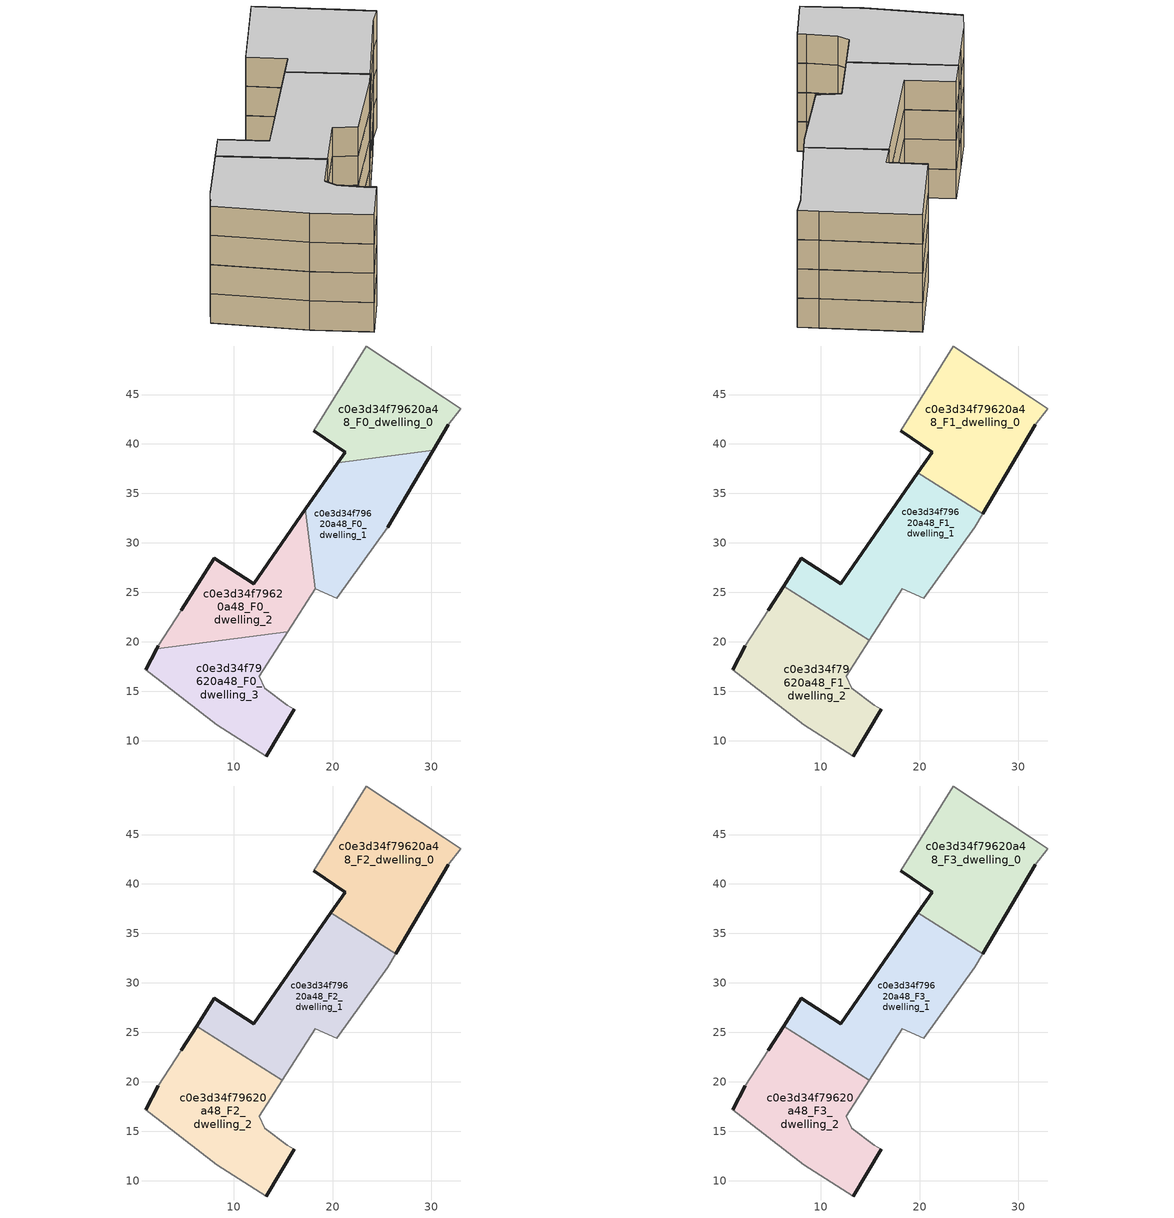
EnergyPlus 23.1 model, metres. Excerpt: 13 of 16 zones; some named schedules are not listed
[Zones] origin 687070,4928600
c0e3d34f79620a48_F0_dwelling_0
 floor ground (EU_floor_Construction): 30.18,39.36 31.7,41.94 32.97,43.59 31.29,44.66 23.39,49.91 18.09,41.35 21.26,39.17 20.54,38.12 z0
 wall outside (EU_wall_Construction): 31.7,41.94 30.18,39.36 / 20.54,38.12 21.26,39.17 18.09,41.35 z0:3
 wall adiabatic (EU_wall_Construction): 18.09,41.35 23.39,49.91 31.29,44.66 32.97,43.59 31.7,41.94 z0:3
 wall to c0e3d34f79620a48_F0_dwelling_1 (EU_wall_Construction): 30.18,39.36 20.54,38.12 z0:3
c0e3d34f79620a48_F0_dwelling_1
 floor ground (EU_floor_Construction): 25.6,31.6 30.18,39.36 20.54,38.12 17.25,33.39 18.28,25.37 20.41,24.39 z0
 wall outside (EU_wall_Construction): 30.18,39.36 25.6,31.6 / 17.25,33.39 20.54,38.12 z0:3
 wall adiabatic (EU_wall_Construction): 25.6,31.6 20.41,24.39 18.28,25.37 z0:3
 wall to c0e3d34f79620a48_F0_dwelling_2 (EU_wall_Construction): 18.28,25.37 17.25,33.39 z0:3
c0e3d34f79620a48_F0_dwelling_2
 floor ground (EU_floor_Construction): 15.45,20.99 18.26,25.37 18.28,25.37 17.25,33.39 12.03,25.89 8.03,28.43 4.69,23.19 2.37,19.58 2.23,19.3 z0
 wall outside (EU_wall_Construction): 2.23,19.3 2.37,19.58 / 4.69,23.19 8.03,28.43 12.03,25.89 17.25,33.39 z0:3
 wall adiabatic (EU_wall_Construction): 18.28,25.37 18.26,25.37 15.45,20.99 / 2.37,19.58 4.69,23.19 z0:3
 wall to c0e3d34f79620a48_F0_dwelling_3 (EU_wall_Construction): 15.45,20.99 2.23,19.3 z0:3
c0e3d34f79620a48_F0_dwelling_3
 floor ground (EU_floor_Construction): 13.28,8.45 16.15,13.18 15.43,13.56 13.14,15.31 12.57,16.49 15.45,20.99 2.23,19.3 1.1,17.17 8.3,11.6 z0
 wall outside (EU_wall_Construction): 16.15,13.18 13.28,8.45 / 1.1,17.17 2.23,19.3 z0:3
 wall adiabatic (EU_wall_Construction): 13.28,8.45 8.3,11.6 1.1,17.17 / 15.45,20.99 12.57,16.49 13.14,15.31 15.43,13.56 16.15,13.18 z0:3
c0e3d34f79620a48_F1_dwelling_0
 floor to c0e3d34f79620a48_F0_dwelling_0 (EU_floor_Construction): 30.18,39.36 31.7,41.94 32.97,43.59 31.29,44.66 23.39,49.91 18.09,41.35 21.26,39.17 20.54,38.12 z3
 floor to c0e3d34f79620a48_F0_dwelling_1 (EU_floor_Construction): 30.18,39.36 20.54,38.12 19.83,37.11 z3; 26.4,32.95 30.18,39.36 19.83,37.1 z3
 wall outside (EU_wall_Construction): 31.7,41.94 26.4,32.95 / 19.83,37.11 21.26,39.17 18.09,41.35 z3:6
 wall adiabatic (EU_wall_Construction): 18.09,41.35 23.39,49.91 31.29,44.66 32.97,43.59 31.7,41.94 z3:6
 wall to c0e3d34f79620a48_F1_dwelling_1 (EU_wall_Construction): 26.4,32.95 19.83,37.11 z3:6
c0e3d34f79620a48_F1_dwelling_1
 floor to c0e3d34f79620a48_F0_dwelling_1 (EU_floor_Construction): 20.41,24.39 25.6,31.6 26.4,32.95 19.83,37.1 17.25,33.39 18.28,25.37 z3
 floor to c0e3d34f79620a48_F0_dwelling_2 (EU_floor_Construction): 15.45,20.99 18.26,25.37 18.28,25.37 17.25,33.39 12.03,25.89 8.03,28.43 6.25,25.62 13.89,20.79 z3
 floor to c0e3d34f79620a48_F0_dwelling_3 (EU_floor_Construction): 14.91,20.15 15.45,20.99 13.89,20.79 z3
 wall outside (EU_wall_Construction): 6.25,25.62 8.03,28.43 12.03,25.89 19.83,37.11 z3:6
 wall adiabatic (EU_wall_Construction): 26.4,32.95 25.6,31.6 20.41,24.39 18.26,25.37 14.91,20.14 z3:6
 wall to c0e3d34f79620a48_F1_dwelling_2 (EU_wall_Construction): 14.91,20.14 6.25,25.62 z3:6
c0e3d34f79620a48_F1_dwelling_2
 floor to c0e3d34f79620a48_F0_dwelling_2 (EU_floor_Construction): 13.89,20.79 6.25,25.62 4.69,23.19 2.37,19.58 2.23,19.3 z3
 floor to c0e3d34f79620a48_F0_dwelling_3 (EU_floor_Construction): 13.28,8.45 16.15,13.18 15.43,13.56 13.14,15.31 12.57,16.49 14.91,20.14 13.89,20.79 2.23,19.3 1.1,17.17 8.3,11.6 z3
 wall outside (EU_wall_Construction): 16.15,13.18 13.28,8.45 / 1.1,17.17 2.37,19.58 / 4.69,23.19 6.25,25.62 z3:6
 wall adiabatic (EU_wall_Construction): 13.28,8.45 8.3,11.6 1.1,17.17 / 2.37,19.58 4.69,23.19 / 14.91,20.14 12.57,16.49 13.14,15.31 15.43,13.56 16.15,13.18 z3:6
c0e3d34f79620a48_F2_dwelling_0
 floor to c0e3d34f79620a48_F1_dwelling_0 (EU_floor_Construction): 26.4,32.95 31.7,41.94 32.97,43.59 31.29,44.66 23.39,49.91 18.09,41.35 21.26,39.17 19.83,37.11 z6
 wall outside (EU_wall_Construction): 31.7,41.94 26.4,32.95 / 19.83,37.11 21.26,39.17 18.09,41.35 z6:9
 wall adiabatic (EU_wall_Construction): 18.09,41.35 23.39,49.91 31.29,44.66 32.97,43.59 31.7,41.94 z6:9
 wall to c0e3d34f79620a48_F2_dwelling_1 (EU_wall_Construction): 26.4,32.95 19.83,37.11 z6:9
c0e3d34f79620a48_F2_dwelling_1
 floor to c0e3d34f79620a48_F1_dwelling_1 (EU_floor_Construction): 20.41,24.39 25.6,31.6 26.4,32.95 19.83,37.11 12.03,25.89 8.03,28.43 6.25,25.62 14.91,20.14 18.26,25.37 z6
 wall outside (EU_wall_Construction): 6.25,25.62 8.03,28.43 12.03,25.89 19.83,37.11 z6:9
 wall adiabatic (EU_wall_Construction): 26.4,32.95 25.6,31.6 20.41,24.39 18.26,25.37 14.91,20.14 z6:9
 wall to c0e3d34f79620a48_F2_dwelling_2 (EU_wall_Construction): 14.91,20.14 6.25,25.62 z6:9
c0e3d34f79620a48_F2_dwelling_2
 floor to c0e3d34f79620a48_F1_dwelling_2 (EU_floor_Construction): 13.28,8.45 16.15,13.18 15.43,13.56 13.14,15.31 12.57,16.49 14.91,20.14 6.25,25.62 4.69,23.19 2.37,19.58 1.1,17.17 8.3,11.6 z6
 wall outside (EU_wall_Construction): 16.15,13.18 13.28,8.45 / 1.1,17.17 2.37,19.58 / 4.69,23.19 6.25,25.62 z6:9
 wall adiabatic (EU_wall_Construction): 13.28,8.45 8.3,11.6 1.1,17.17 / 2.37,19.58 4.69,23.19 / 14.91,20.14 12.57,16.49 13.14,15.31 15.43,13.56 16.15,13.18 z6:9
c0e3d34f79620a48_F3_dwelling_0
 floor to c0e3d34f79620a48_F2_dwelling_0 (EU_floor_Construction): 26.4,32.95 31.7,41.94 32.97,43.59 31.29,44.66 23.39,49.91 18.09,41.35 21.26,39.17 19.83,37.11 z9
 wall outside (EU_wall_Construction): 31.7,41.94 26.4,32.95 / 19.83,37.11 21.26,39.17 18.09,41.35 z9:12
 wall adiabatic (EU_wall_Construction): 18.09,41.35 23.39,49.91 31.29,44.66 32.97,43.59 31.7,41.94 z9:12
 wall to c0e3d34f79620a48_F3_dwelling_1 (EU_wall_Construction): 26.4,32.95 19.83,37.11 z9:12
 ceiling to c0e3d34f79620a48_F4_dwelling_0 (EU_floor_Construction): 31.29,44.66 32.97,43.59 31.7,41.94 26.4,32.95 19.83,37.11 21.26,39.17 18.09,41.35 23.39,49.91 z12
c0e3d34f79620a48_F3_dwelling_1
 floor to c0e3d34f79620a48_F2_dwelling_1 (EU_floor_Construction): 20.41,24.39 25.6,31.6 26.4,32.95 19.83,37.11 12.03,25.89 8.03,28.43 6.25,25.62 14.91,20.14 18.26,25.37 z9
 wall outside (EU_wall_Construction): 6.25,25.62 8.03,28.43 12.03,25.89 19.83,37.11 z9:12
 wall adiabatic (EU_wall_Construction): 26.4,32.95 25.6,31.6 20.41,24.39 18.26,25.37 14.91,20.14 z9:12
 wall to c0e3d34f79620a48_F3_dwelling_2 (EU_wall_Construction): 14.91,20.14 6.25,25.62 z9:12
 ceiling to c0e3d34f79620a48_F4_dwelling_1 (EU_floor_Construction): 26.4,32.95 25.6,31.6 20.41,24.39 18.26,25.37 14.91,20.14 6.25,25.62 8.03,28.43 12.03,25.89 19.83,37.11 z12
c0e3d34f79620a48_F3_dwelling_2
 floor to c0e3d34f79620a48_F2_dwelling_2 (EU_floor_Construction): 13.28,8.45 16.15,13.18 15.43,13.56 13.14,15.31 12.57,16.49 14.91,20.14 6.25,25.62 4.69,23.19 2.37,19.58 1.1,17.17 8.3,11.6 z9
 wall outside (EU_wall_Construction): 16.15,13.18 13.28,8.45 / 1.1,17.17 2.37,19.58 / 4.69,23.19 6.25,25.62 z9:12
 wall adiabatic (EU_wall_Construction): 13.28,8.45 8.3,11.6 1.1,17.17 / 2.37,19.58 4.69,23.19 / 14.91,20.14 12.57,16.49 13.14,15.31 15.43,13.56 16.15,13.18 z9:12
 ceiling to c0e3d34f79620a48_F4_dwelling_2 (EU_floor_Construction): 14.91,20.14 12.57,16.49 13.14,15.31 15.43,13.56 16.15,13.18 13.28,8.45 8.3,11.6 1.1,17.17 2.37,19.58 4.69,23.19 6.25,25.62 z12
[Building]
EU S2 Campaign: North Axis=0; Terrain=City; Solar Distribution=FullExterior
[Site:Location]
Bologna: Latitude=44.5; Longitude=11.25; Time Zone=1; Elevation=37
[SizingPeriod:WeatherFileDays]
AnnualSizingPeriod: Begin Month=1; Begin Day of Month=1; End Month=12; End Day of Month=31; Day of Week for Start Day=Monday; Use Weather File Daylight Saving Period=No; Use Weather File Rain and Snow Indicators=No
[MATERIAL]
EU_InternalMass_Material: Roughness=MediumRough; Thickness=0.1; Conductivity=1; Density=1800; Specific Heat=900; Thermal Absorptance=0.9; Solar Absorptance=0.7; Visible Absorptance=0.7
[MATERIAL:NOMASS] Roughness=MediumRough; Thermal Absorptance=0.9; Solar Absorptance=0.7; Visible Absorptance=0.7
Name | Thermal Resistance
EU_wall_NoMass | 0.905828
EU_floor_NoMass | 0.67114
[CONSTRUCTION]
EU_wall_Construction: EU_wall_NoMass
EU_floor_Construction: EU_floor_NoMass
EU_InternalMass_Construction: EU_InternalMass_Material
[ZONE] Type=1; Multiplier=1; Ceiling Height=autocalculate; Floor Area=autocalculate; Part of Total Floor Area=Yes
Name | Volume
c0e3d34f79620a48_F0_dwelling_0 | 300.462
c0e3d34f79620a48_F1_dwelling_0 | 400.608
c0e3d34f79620a48_F2_dwelling_0; c0e3d34f79620a48_F3_dwelling_0; c0e3d34f79620a48_F1_dwelling_1 | 400.622
c0e3d34f79620a48_F0_dwelling_1 | 300.468
c0e3d34f79620a48_F2_dwelling_1; c0e3d34f79620a48_F3_dwelling_1 | 400.633
c0e3d34f79620a48_F0_dwelling_2 | 300.48
c0e3d34f79620a48_F1_dwelling_2 | 400.644
c0e3d34f79620a48_F2_dwelling_2; c0e3d34f79620a48_F3_dwelling_2 | 400.647
c0e3d34f79620a48_F0_dwelling_3 | 300.47
[INTERNALMASS] Construction=EU_InternalMass_Construction
Name | Zone or ZoneList | Surface Area
c0e3d34f79620a48_F0_dwelling_0_EU_InternalMass | c0e3d34f79620a48_F0_dwelling_0 | 100.154
c0e3d34f79620a48_F0_dwelling_1_EU_InternalMass | c0e3d34f79620a48_F0_dwelling_1 | 100.156
c0e3d34f79620a48_F0_dwelling_2_EU_InternalMass | c0e3d34f79620a48_F0_dwelling_2 | 100.161
c0e3d34f79620a48_F0_dwelling_3_EU_InternalMass | c0e3d34f79620a48_F0_dwelling_3 | 100.157
c0e3d34f79620a48_F1_dwelling_0_EU_InternalMass | c0e3d34f79620a48_F1_dwelling_0 | 133.541
c0e3d34f79620a48_F1_dwelling_1_EU_InternalMass | c0e3d34f79620a48_F1_dwelling_1 | 133.544
c0e3d34f79620a48_F1_dwelling_2_EU_InternalMass | c0e3d34f79620a48_F1_dwelling_2 | 133.549
c0e3d34f79620a48_F2_dwelling_0_EU_InternalMass | c0e3d34f79620a48_F2_dwelling_0 | 133.541
c0e3d34f79620a48_F2_dwelling_1_EU_InternalMass | c0e3d34f79620a48_F2_dwelling_1 | 133.544
c0e3d34f79620a48_F2_dwelling_2_EU_InternalMass | c0e3d34f79620a48_F2_dwelling_2 | 133.549
c0e3d34f79620a48_F3_dwelling_0_EU_InternalMass | c0e3d34f79620a48_F3_dwelling_0 | 133.541
c0e3d34f79620a48_F3_dwelling_1_EU_InternalMass | c0e3d34f79620a48_F3_dwelling_1 | 133.544
c0e3d34f79620a48_F3_dwelling_2_EU_InternalMass | c0e3d34f79620a48_F3_dwelling_2 | 133.549
[OTHEREQUIPMENT] Fuel Type=Electricity; Design Level Calculation Method=Watts/Area; Power per Zone Floor Area=1; Fraction Latent=0; Fraction Radiant=0; Fraction Lost=0; Carbon Dioxide Generation Rate=0; EndUse Subcategory=EU_Step8_InternalGains
Name | Zone or ZoneList or Space or SpaceList | Schedule
EU_Step8_InternalGain_c0e3d34f79620a48_F0_dwelling_0_f000 | c0e3d34f79620a48_F0_dwelling_0 | EU_Step8_GainSchedule_c0e3d34f79620a48_F0_dwelling_0_f000
EU_Step8_InternalGain_c0e3d34f79620a48_F0_dwelling_1_f000 | c0e3d34f79620a48_F0_dwelling_1 | EU_Step8_GainSchedule_c0e3d34f79620a48_F0_dwelling_1_f000
EU_Step8_InternalGain_c0e3d34f79620a48_F0_dwelling_2_f000 | c0e3d34f79620a48_F0_dwelling_2 | EU_Step8_GainSchedule_c0e3d34f79620a48_F0_dwelling_2_f000
EU_Step8_InternalGain_c0e3d34f79620a48_F0_dwelling_3_f000 | c0e3d34f79620a48_F0_dwelling_3 | EU_Step8_GainSchedule_c0e3d34f79620a48_F0_dwelling_3_f000
EU_Step8_InternalGain_c0e3d34f79620a48_F1_dwelling_0_f000 | c0e3d34f79620a48_F1_dwelling_0 | EU_Step8_GainSchedule_c0e3d34f79620a48_F1_dwelling_0_f000
EU_Step8_InternalGain_c0e3d34f79620a48_F1_dwelling_1_f000 | c0e3d34f79620a48_F1_dwelling_1 | EU_Step8_GainSchedule_c0e3d34f79620a48_F1_dwelling_1_f000
EU_Step8_InternalGain_c0e3d34f79620a48_F1_dwelling_2_f000 | c0e3d34f79620a48_F1_dwelling_2 | EU_Step8_GainSchedule_c0e3d34f79620a48_F1_dwelling_2_f000
EU_Step8_InternalGain_c0e3d34f79620a48_F2_dwelling_0_f000 | c0e3d34f79620a48_F2_dwelling_0 | EU_Step8_GainSchedule_c0e3d34f79620a48_F2_dwelling_0_f000
EU_Step8_InternalGain_c0e3d34f79620a48_F2_dwelling_1_f000 | c0e3d34f79620a48_F2_dwelling_1 | EU_Step8_GainSchedule_c0e3d34f79620a48_F2_dwelling_1_f000
EU_Step8_InternalGain_c0e3d34f79620a48_F2_dwelling_2_f000 | c0e3d34f79620a48_F2_dwelling_2 | EU_Step8_GainSchedule_c0e3d34f79620a48_F2_dwelling_2_f000
EU_Step8_InternalGain_c0e3d34f79620a48_F3_dwelling_0_f000 | c0e3d34f79620a48_F3_dwelling_0 | EU_Step8_GainSchedule_c0e3d34f79620a48_F3_dwelling_0_f000
EU_Step8_InternalGain_c0e3d34f79620a48_F3_dwelling_1_f000 | c0e3d34f79620a48_F3_dwelling_1 | EU_Step8_GainSchedule_c0e3d34f79620a48_F3_dwelling_1_f000
EU_Step8_InternalGain_c0e3d34f79620a48_F3_dwelling_2_f000 | c0e3d34f79620a48_F3_dwelling_2 | EU_Step8_GainSchedule_c0e3d34f79620a48_F3_dwelling_2_f000
[ZONEVENTILATION:DESIGNFLOWRATE] Schedule=EU_AlwaysOn; Design Flow Rate Calculation Method=AirChanges/Hour; Air Changes per Hour=0.73129; Ventilation Type=Natural; Fan Pressure Rise=0; Fan Total Efficiency=1; Constant Term Coefficient=1; Temperature Term Coefficient=0; Velocity Term Coefficient=0; Velocity Squared Term Coefficient=0; Minimum Indoor Temperature=-100; Maximum Indoor Temperature=100; Delta Temperature=-100; Minimum Outdoor Temperature=-100; Maximum Outdoor Temperature=100; Maximum Wind Speed=40
Name | Zone or ZoneList or Space or SpaceList
EU_ConstantAir_c0e3d34f79620a48_F0_dwelling_0 | c0e3d34f79620a48_F0_dwelling_0
EU_ConstantAir_c0e3d34f79620a48_F0_dwelling_1 | c0e3d34f79620a48_F0_dwelling_1
EU_ConstantAir_c0e3d34f79620a48_F0_dwelling_2 | c0e3d34f79620a48_F0_dwelling_2
EU_ConstantAir_c0e3d34f79620a48_F0_dwelling_3 | c0e3d34f79620a48_F0_dwelling_3
EU_ConstantAir_c0e3d34f79620a48_F1_dwelling_0 | c0e3d34f79620a48_F1_dwelling_0
EU_ConstantAir_c0e3d34f79620a48_F1_dwelling_1 | c0e3d34f79620a48_F1_dwelling_1
EU_ConstantAir_c0e3d34f79620a48_F1_dwelling_2 | c0e3d34f79620a48_F1_dwelling_2
EU_ConstantAir_c0e3d34f79620a48_F2_dwelling_0 | c0e3d34f79620a48_F2_dwelling_0
EU_ConstantAir_c0e3d34f79620a48_F2_dwelling_1 | c0e3d34f79620a48_F2_dwelling_1
EU_ConstantAir_c0e3d34f79620a48_F2_dwelling_2 | c0e3d34f79620a48_F2_dwelling_2
EU_ConstantAir_c0e3d34f79620a48_F3_dwelling_0 | c0e3d34f79620a48_F3_dwelling_0
EU_ConstantAir_c0e3d34f79620a48_F3_dwelling_1 | c0e3d34f79620a48_F3_dwelling_1
EU_ConstantAir_c0e3d34f79620a48_F3_dwelling_2 | c0e3d34f79620a48_F3_dwelling_2
[HVACTEMPLATE:THERMOSTAT] Constant Heating Setpoint=20; Constant Cooling Setpoint=50
EU_HeatOnly_c0e3d34f79620a48_F0_dwelling_0; EU_HeatOnly_c0e3d34f79620a48_F0_dwelling_1; EU_HeatOnly_c0e3d34f79620a48_F0_dwelling_2; EU_HeatOnly_c0e3d34f79620a48_F0_dwelling_3; EU_HeatOnly_c0e3d34f79620a48_F1_dwelling_0; EU_HeatOnly_c0e3d34f79620a48_F1_dwelling_1; EU_HeatOnly_c0e3d34f79620a48_F1_dwelling_2; EU_HeatOnly_c0e3d34f79620a48_F2_dwelling_0; EU_HeatOnly_c0e3d34f79620a48_F2_dwelling_1; EU_HeatOnly_c0e3d34f79620a48_F2_dwelling_2; EU_HeatOnly_c0e3d34f79620a48_F3_dwelling_0; EU_HeatOnly_c0e3d34f79620a48_F3_dwelling_1; EU_HeatOnly_c0e3d34f79620a48_F3_dwelling_2; EU_HeatOnly_c0e3d34f79620a48_F4_dwelling_0; EU_HeatOnly_c0e3d34f79620a48_F4_dwelling_1; EU_HeatOnly_c0e3d34f79620a48_F4_dwelling_2
[HVACTEMPLATE:ZONE:IDEALLOADSAIRSYSTEM] System Availability Schedule=EU_AlwaysOn; Maximum Heating Supply Air Temperature=50; Minimum Cooling Supply Air Temperature=13; Maximum Heating Supply Air Humidity Ratio=0.0156; Minimum Cooling Supply Air Humidity Ratio=0.0077; Heating Limit=NoLimit; Cooling Limit=NoLimit; Heating Availability Schedule=EU_AlwaysOn; Cooling Availability Schedule=EU_CoolingOff; Dehumidification Control Type=ConstantSensibleHeatRatio; Cooling Sensible Heat Ratio=0.7; Dehumidification Setpoint=60; Humidification Control Type=None; Humidification Setpoint=30; Outdoor Air Method=None; Outdoor Air Flow Rate per Person=0.00944; Outdoor Air Flow Rate per Zone Floor Area=0; Outdoor Air Flow Rate per Zone=0; Demand Controlled Ventilation Type=None; Outdoor Air Economizer Type=NoEconomizer; Heat Recovery Type=None; Sensible Heat Recovery Effectiveness=0.7; Latent Heat Recovery Effectiveness=0.65
Name | Template Thermostat
c0e3d34f79620a48_F0_dwelling_0 | EU_HeatOnly_c0e3d34f79620a48_F0_dwelling_0
c0e3d34f79620a48_F0_dwelling_1 | EU_HeatOnly_c0e3d34f79620a48_F0_dwelling_1
c0e3d34f79620a48_F0_dwelling_2 | EU_HeatOnly_c0e3d34f79620a48_F0_dwelling_2
c0e3d34f79620a48_F0_dwelling_3 | EU_HeatOnly_c0e3d34f79620a48_F0_dwelling_3
c0e3d34f79620a48_F1_dwelling_0 | EU_HeatOnly_c0e3d34f79620a48_F1_dwelling_0
c0e3d34f79620a48_F1_dwelling_1 | EU_HeatOnly_c0e3d34f79620a48_F1_dwelling_1
c0e3d34f79620a48_F1_dwelling_2 | EU_HeatOnly_c0e3d34f79620a48_F1_dwelling_2
c0e3d34f79620a48_F2_dwelling_0 | EU_HeatOnly_c0e3d34f79620a48_F2_dwelling_0
c0e3d34f79620a48_F2_dwelling_1 | EU_HeatOnly_c0e3d34f79620a48_F2_dwelling_1
c0e3d34f79620a48_F2_dwelling_2 | EU_HeatOnly_c0e3d34f79620a48_F2_dwelling_2
c0e3d34f79620a48_F3_dwelling_0 | EU_HeatOnly_c0e3d34f79620a48_F3_dwelling_0
c0e3d34f79620a48_F3_dwelling_1 | EU_HeatOnly_c0e3d34f79620a48_F3_dwelling_1
c0e3d34f79620a48_F3_dwelling_2 | EU_HeatOnly_c0e3d34f79620a48_F3_dwelling_2
